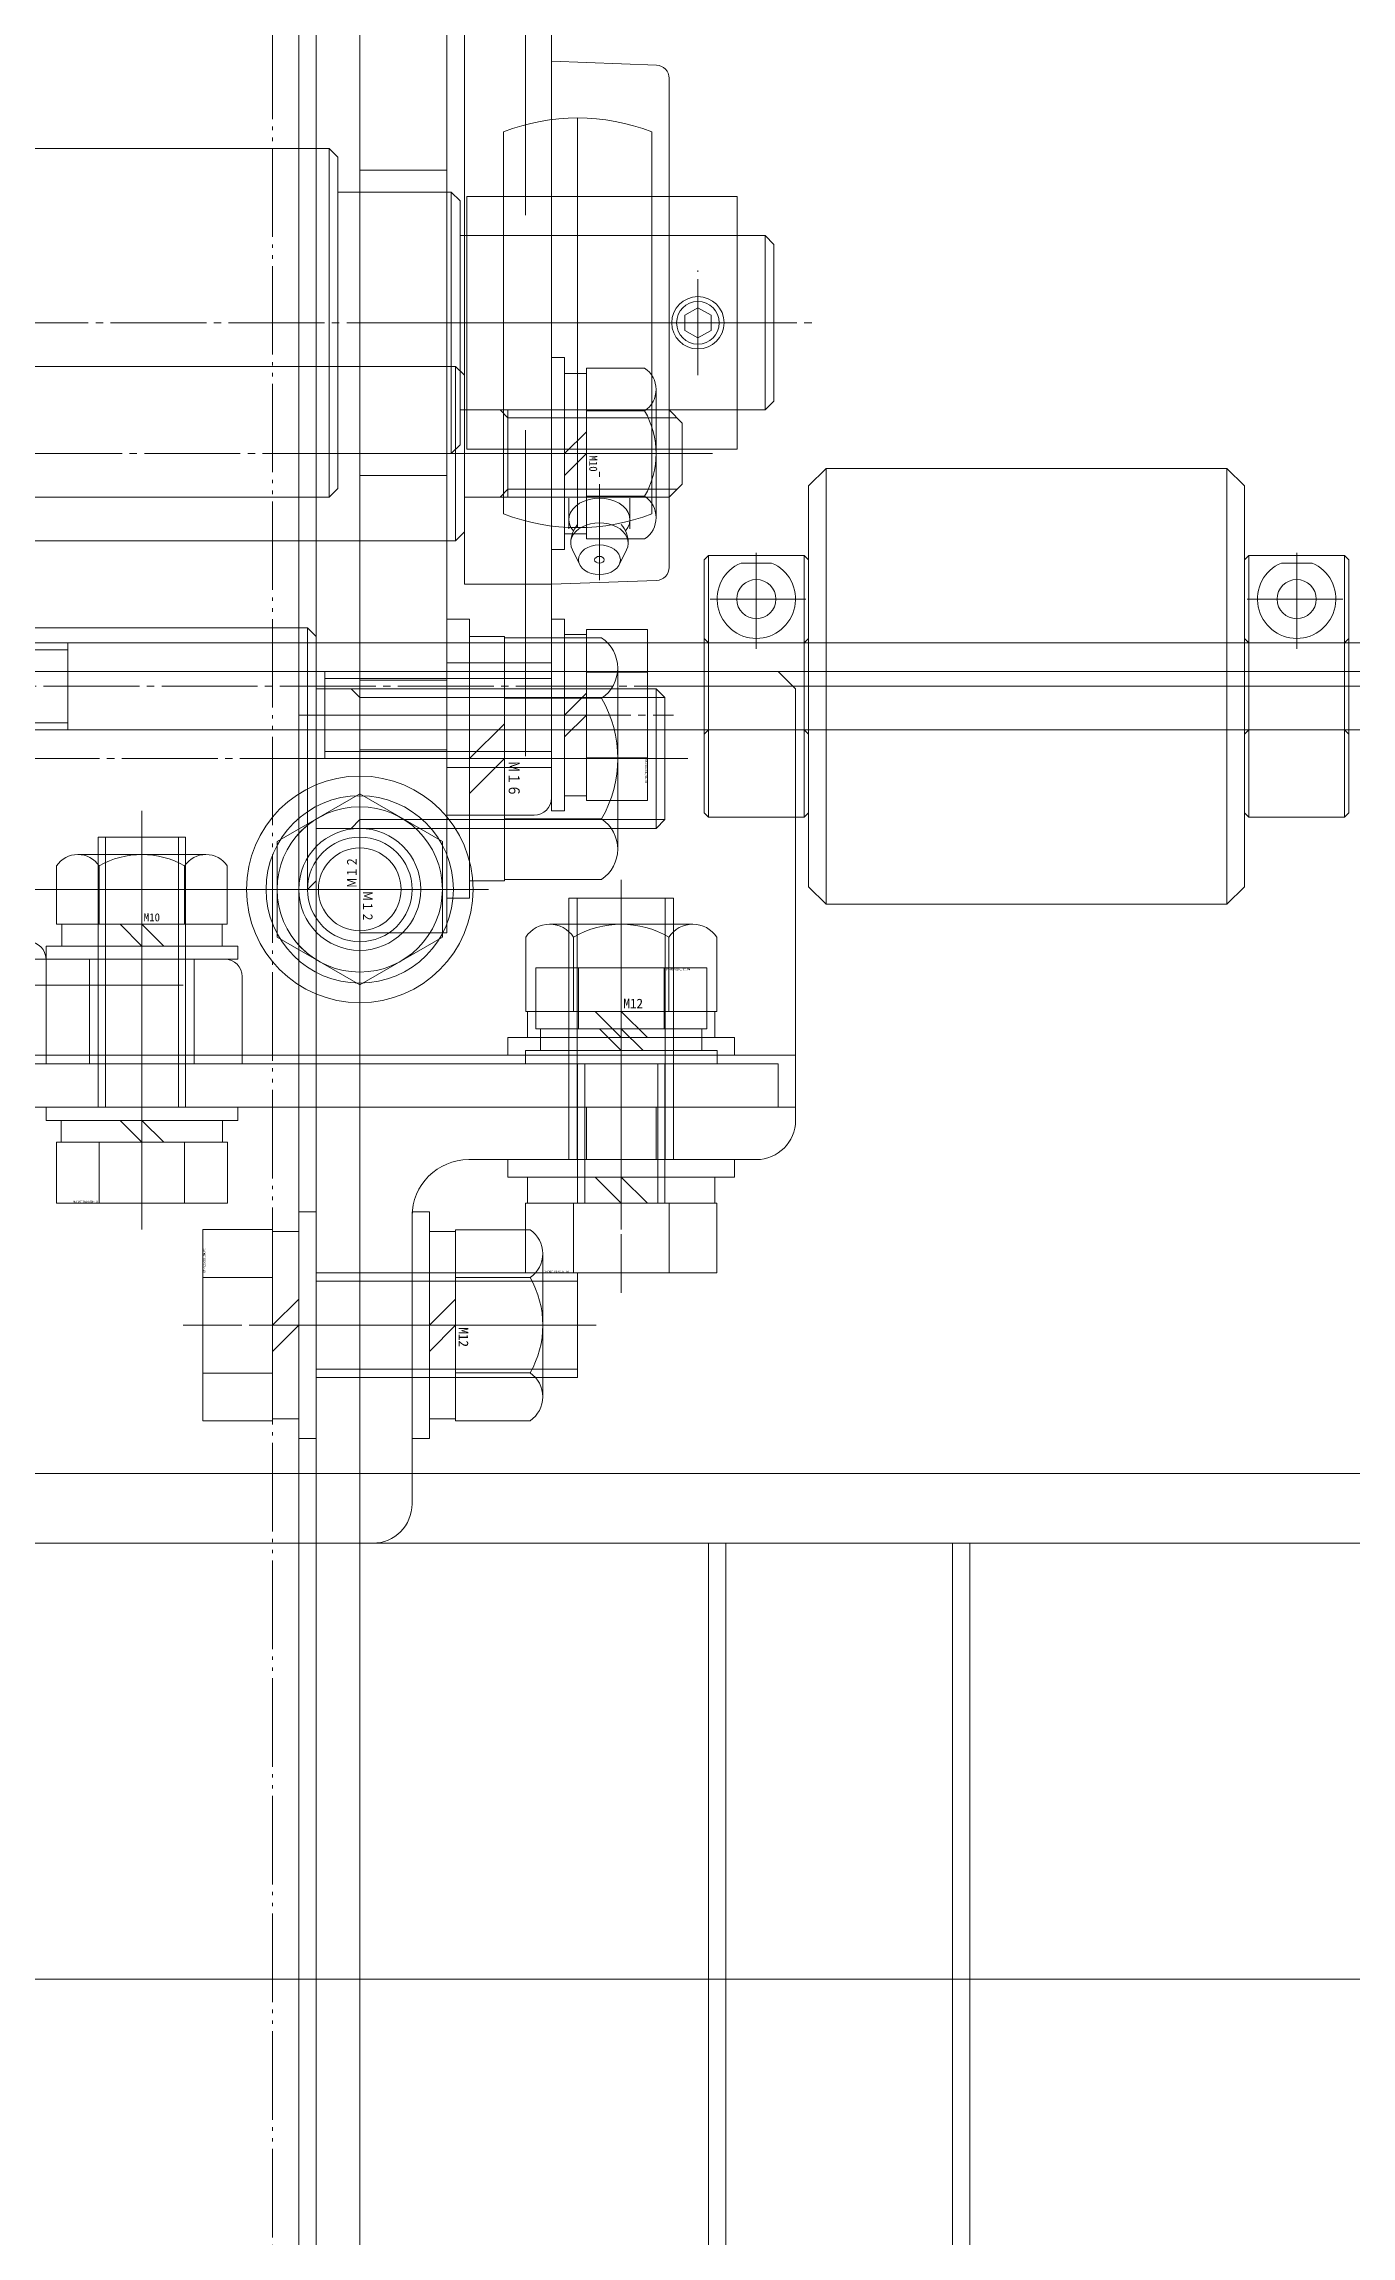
# Model space of a CAD drawing. Units: millimetres at full size. Extents: x -21196 to 21204, y -11807 to 11807.
# Drawn here: x -8425.8 to -8275.8, y -1509.6 to -1258.1 of the extents above; entities that cross this region are included whole.
import ezdxf
from ezdxf.enums import TextEntityAlignment as Align

# ---------------------------------------------------------------- set-up
doc = ezdxf.new("R2010")
doc.units = ezdxf.units.MM
doc.header["$LTSCALE"] = 0.5
doc.linetypes.add('USER3', pattern=[26.999999, 20.299999, -1.7, 0.8, -1.7, 0.8, -1.7])
doc.linetypes.add('USER4', pattern=[27.1, 22, -1.7, 1.7, -1.7])
doc.layers.add('1-0_設備-5(241129配置図菊池追記(立面図).jww)(機器配置図 260128.dwg)', color=7, linetype='Continuous', lineweight=9)
doc.styles.add('ＭＳ ゴシック', font='')
doc.styles.get('ＭＳ ゴシック').set_extended_font_data('MS Gothic')

msp = doc.modelspace()

# ---------------------------------------------------------------- linework, layer by layer
at = {"layer": '1-0_設備-5(241129配置図菊池追記(立面図).jww)(機器配置図 260128.dwg)'}
for p, q in [((-8394.5216, -3780.1472), (-8394.5216, -1210.1472)), ((-8396.5216, -1218.1472), (-8396.5216, -2475.1472)), ((-8394.5216, -1218.1472), (-8394.5216, -2475.1472)), ((-8379.5216, -1346.6472), (-8379.5216, -1233.6472)), ((-8367.5216, -1262.4389), (-8367.5216, -1235.6472)), ((-8370.5216, -1277.8138), (-8370.5216, -1240.4194)), ((-8355.4661, -1260.5937), (-8367.5216, -1260.1472)), ((-8354.0216, -1318.2017), (-8354.0216, -1262.0926)), ((-8364.5216, -1266.6472), (-8364.5216, -1313.6472)), ((-8373.0216, -1312.0561), (-8373.0216, -1268.2383)), ((-8356.0216, -1312.0561), (-8356.0216, -1268.2383)), ((-8393.0216, -1270.1472), (-8393.0216, -1310.1472)), ((-8379.5216, -1272.6472), (-8389.5216, -1272.6472)), ((-8379.0216, -1275.1472), (-8379.0216, -1305.1472)), ((-8377.2216, -1304.6472), (-8377.2216, -1275.6472)), ((-8346.2216, -1304.6472), (-8346.2216, -1275.6472)), ((-8343.0216, -1280.1472), (-8378.0216, -1280.1472)), ((-8346.2216, -1280.1472), (-8377.2216, -1280.1472)), ((-8343.0216, -1280.1472), (-8343.0216, -1300.1472)), ((-8343.0216, -1280.1472), (-8342.0216, -1281.1472)), ((-8342.0216, -1281.1472), (-8342.0216, -1299.1472)), ((-8379.5216, -1290.1472), (-8389.5216, -1290.1472)), ((-8346.2216, -1290.1472), (-8379.5216, -1290.1472)), ((-8378.5216, -1295.1472), (-8378.5216, -1315.1472)), ((-8366.0216, -1295.9472), (-8363.5216, -1295.9472)), ((-8363.5216, -1295.3472), (-8363.5216, -1314.9472)), ((-8363.5216, -1295.3472), (-8356.8346, -1295.3472)), ((-8343.0216, -1300.1472), (-8378.0216, -1300.1472)), ((-8377.5216, -1300.1472), (-8354.0216, -1300.1472)), ((-8346.2216, -1300.1472), (-8377.2216, -1300.1472)), ((-8372.5216, -1301.0472), (-8373.4216, -1300.1472)), ((-8372.5216, -1300.1472), (-8372.5216, -1310.1472)), ((-8363.5216, -1300.2472), (-8356.8346, -1300.2472)), ((-8355.5216, -1297.7972), (-8355.5216, -1312.4972)), ((-8354.0216, -1300.1472), (-8352.5216, -1301.6472)), ((-8354.0216, -1300.1472), (-8354.0216, -1310.1472)), ((-8346.2216, -1300.1472), (-8343.0216, -1300.1472)), ((-8342.0216, -1299.1472), (-8343.0216, -1300.1472)), ((-8372.5216, -1301.0472), (-8353.1216, -1301.0472)), ((-8370.5216, -1302.4805), (-8370.5216, -1339.8749)), ((-8366.0216, -1305.1472), (-8363.5216, -1302.6472)), ((-8352.5216, -1301.6472), (-8352.5216, -1308.6472)), ((-8363.5216, -1305.1472), (-8366.0216, -1307.6472)), ((-8379.5216, -1307.6472), (-8389.5216, -1307.6472)), ((-8336.0215, -1356.8471), (-8336.0215, -1306.8471)), ((-8290.0215, -1356.8471), (-8290.0215, -1306.8471)), ((-8377.5216, -1310.1472), (-8354.0216, -1310.1472)), ((-8372.5216, -1309.2472), (-8373.4216, -1310.1472)), ((-8372.5216, -1309.2472), (-8353.1216, -1309.2472)), ((-8365.5216, -1313.7827), (-8365.5216, -1310.2764)), ((-8356.8346, -1310.0472), (-8363.5216, -1310.0472)), ((-8362.0216, -1309.4961), (-8362.0216, -1308.8476)), ((-8358.5216, -1313.7827), (-8358.5216, -1310.2764)), ((-8354.0216, -1310.1472), (-8352.5216, -1308.6472)), ((-8363.5216, -1314.3472), (-8366.0216, -1314.3472)), ((-8356.8346, -1314.9472), (-8363.5216, -1314.9472)), ((-8367.5216, -1344.6472), (-8367.5216, -1317.8555)), ((-8364.2843, -1317.8985), (-8365.1329, -1316.2015)), ((-8359.7588, -1317.8985), (-8358.9103, -1316.2015)), ((-8350.0215, -1317.3471), (-8349.5215, -1316.8471)), ((-8350.0215, -1346.3471), (-8350.0215, -1317.3471)), ((-8349.5215, -1346.8471), (-8349.5215, -1316.8471)), ((-8338.5215, -1316.8471), (-8349.5215, -1316.8471)), ((-8342.2629, -1317.705), (-8345.7802, -1317.705)), ((-8338.5215, -1346.8471), (-8338.5215, -1316.8471)), ((-8338.0215, -1317.3471), (-8338.5215, -1316.8471)), ((-8338.0215, -1346.3471), (-8338.0215, -1317.3471)), ((-8288.0215, -1317.3471), (-8287.5215, -1316.8471)), ((-8288.0215, -1346.3471), (-8288.0215, -1317.3471)), ((-8287.5215, -1346.8471), (-8287.5215, -1316.8471)), ((-8287.5215, -1316.8471), (-8276.5215, -1316.8471)), ((-8283.7802, -1317.705), (-8280.2629, -1317.705)), ((-8276.5215, -1346.8471), (-8276.5215, -1316.8471)), ((-8276.0215, -1317.3471), (-8276.5215, -1316.8471)), ((-8276.0215, -1346.3471), (-8276.0215, -1317.3471)), ((-8355.4661, -1319.7007), (-8367.5216, -1320.1472)), ((-8603.5216, -1325.1472), (-8395.5216, -1325.1472)), ((-8395.5216, -1325.1472), (-8394.5216, -1326.1472)), ((-8366.0216, -1324.1471), (-8367.5216, -1324.1471)), ((-8367.5216, -1324.1471), (-8367.5216, -1346.1471)), ((-8366.0216, -1324.1471), (-8366.0216, -1346.1471)), ((-8363.5216, -1344.9621), (-8363.5216, -1325.3322)), ((-8363.5216, -1325.3322), (-8356.5216, -1325.3322)), ((-8356.5216, -1325.3322), (-8356.5216, -1344.9621)), ((-8448.0215, -1327.6591), (-8423.0215, -1327.6591)), ((-8423.0215, -1326.8471), (-8423.0215, -1336.8471)), ((-8394.5216, -1326.1472), (-8394.5216, -1354.1472)), ((-8361.7776, -1326.2972), (-8372.9216, -1326.2972)), ((-8363.5216, -1325.8972), (-8366.0216, -1325.8972)), ((-8349.5215, -1326.8471), (-8350.0215, -1326.3471)), ((-8338.5215, -1326.8471), (-8349.5215, -1326.8471)), ((-8338.0215, -1326.3471), (-8338.5215, -1326.8471)), ((-8288.0215, -1326.8471), (-8338.0215, -1326.8471)), ((-8288.0215, -1326.3471), (-8287.5215, -1326.8471)), ((-8287.5215, -1326.8471), (-8276.5215, -1326.8471)), ((-8276.5215, -1326.8471), (-8276.0215, -1326.3471)), ((-8393.5216, -1330.1471), (-8367.5216, -1330.1471)), ((-8393.5216, -1330.1471), (-8393.5216, -1340.1471)), ((-8379.5216, -1330.1472), (-8389.5216, -1330.1472)), ((-8367.5216, -1329.1472), (-8379.5216, -1329.1472)), ((-8363.5216, -1330.2397), (-8356.5216, -1330.2397)), ((-8359.9216, -1329.7602), (-8359.9216, -1350.5342)), ((-8355.5216, -1332.1472), (-8394.5216, -1332.1472)), ((-8393.5216, -1330.9591), (-8367.5216, -1330.9591)), ((-8389.5216, -1333.1472), (-8390.5216, -1332.1472)), ((-8379.5216, -1331.1472), (-8389.5216, -1331.1472)), ((-8389.5216, -1332.1472), (-8389.5216, -1348.1472)), ((-8366.0216, -1335.1471), (-8363.5216, -1332.6471)), ((-8355.5216, -1348.1472), (-8355.5216, -1332.1472)), ((-8354.5216, -1333.1472), (-8355.5216, -1332.1472)), ((-8355.5216, -1332.1472), (-8355.5216, -1348.1472)), ((-8338.0215, -1331.8471), (-8350.0215, -1331.8471)), ((-8288.0215, -1331.8471), (-8338.0215, -1331.8471)), ((-8288.0215, -1331.8471), (-8276.0215, -1331.8471)), ((-8354.5216, -1333.1472), (-8389.5216, -1333.1472)), ((-8372.9216, -1333.2222), (-8361.7776, -1333.2222)), ((-8363.5216, -1335.1471), (-8366.0216, -1337.6471)), ((-8359.9216, -1333.1472), (-8354.5216, -1333.1472)), ((-8354.5216, -1333.1472), (-8354.5216, -1347.1472)), ((-8448.0215, -1336.0351), (-8423.0215, -1336.0351)), ((-8372.9216, -1336.1472), (-8376.9216, -1340.1472)), ((-8350.0215, -1337.3471), (-8349.5215, -1336.8471)), ((-8338.5215, -1336.8471), (-8349.5215, -1336.8471)), ((-8338.5215, -1336.8471), (-8338.0215, -1337.3471)), ((-8288.0215, -1336.8471), (-8338.0215, -1336.8471)), ((-8287.5215, -1336.8471), (-8288.0215, -1337.3471)), ((-8287.5215, -1336.8471), (-8276.5215, -1336.8471)), ((-8276.0215, -1337.3471), (-8276.5215, -1336.8471)), ((-8393.5216, -1339.3351), (-8367.5216, -1339.3351)), ((-8393.5216, -1340.1471), (-8367.5216, -1340.1471)), ((-8379.5216, -1339.1472), (-8389.5216, -1339.1472)), ((-8379.5216, -1340.1472), (-8389.5216, -1340.1472)), ((-8372.9216, -1340.1472), (-8376.9216, -1344.1472)), ((-8363.5216, -1340.0546), (-8356.5216, -1340.0546)), ((-8367.5216, -1341.1472), (-8379.5216, -1341.1472)), ((-8366.0216, -1344.3971), (-8363.5216, -1344.3971)), ((-8363.5216, -1344.9621), (-8356.5216, -1344.9621)), ((-8389.5216, -1347.1472), (-8390.5216, -1348.1472)), ((-8354.5216, -1347.1472), (-8389.5216, -1347.1472)), ((-8369.5216, -1346.6472), (-8379.5216, -1346.6472)), ((-8361.7776, -1347.0722), (-8372.9216, -1347.0722)), ((-8367.5216, -1346.1471), (-8366.0216, -1346.1471)), ((-8359.9216, -1347.1472), (-8354.5216, -1347.1472)), ((-8354.5216, -1347.1472), (-8355.5216, -1348.1472)), ((-8349.5215, -1346.8471), (-8350.0215, -1346.3471)), ((-8338.5215, -1346.8471), (-8349.5215, -1346.8471)), ((-8338.0215, -1346.3471), (-8338.5215, -1346.8471)), ((-8288.0215, -1346.3471), (-8287.5215, -1346.8471)), ((-8287.5215, -1346.8471), (-8276.5215, -1346.8471)), ((-8276.5215, -1346.8471), (-8276.0215, -1346.3471)), ((-8419.5215, -1349.1471), (-8419.5215, -1380.1471)), ((-8409.5215, -1349.1471), (-8419.5215, -1349.1471)), ((-8418.7095, -1349.1471), (-8418.7095, -1380.1471)), ((-8410.3335, -1349.1471), (-8410.3335, -1380.1471)), ((-8409.5215, -1349.1471), (-8409.5215, -1380.1471)), ((-8399.0046, -1349.6721), (-8399.0046, -1360.6221)), ((-8399.0046, -1349.6721), (-8399.0046, -1360.6221)), ((-8355.5216, -1348.1472), (-8394.5216, -1348.1472)), ((-8380.0385, -1360.6221), (-8380.0385, -1349.6721)), ((-8424.3215, -1359.1471), (-8424.3215, -1352.4601)), ((-8421.8715, -1351.1471), (-8407.1715, -1351.1471)), ((-8419.4215, -1359.1471), (-8419.4215, -1352.4601)), ((-8409.6215, -1352.4601), (-8409.6215, -1359.1471)), ((-8404.7215, -1352.4601), (-8404.7215, -1359.1471)), ((-8603.5216, -1355.1472), (-8395.5216, -1355.1472)), ((-8372.9216, -1354.1472), (-8376.9216, -1354.1472)), ((-8372.9216, -1353.9972), (-8361.7776, -1353.9972)), ((-8365.5216, -1356.1471), (-8365.5216, -1386.1471)), ((-8353.5216, -1356.1471), (-8365.5216, -1356.1471)), ((-8365.5216, -1356.1471), (-8365.5216, -1386.1471)), ((-8353.5216, -1356.1471), (-8365.5216, -1356.1471)), ((-8364.5746, -1356.1471), (-8364.5746, -1386.1471)), ((-8364.5746, -1356.1471), (-8364.5746, -1386.1471)), ((-8354.4686, -1356.1471), (-8354.4686, -1386.1471)), ((-8354.4686, -1356.1471), (-8354.4686, -1386.1471)), ((-8353.5216, -1356.1471), (-8353.5216, -1386.1471)), ((-8353.5216, -1356.1471), (-8353.5216, -1386.1471)), ((-8424.3215, -1359.1471), (-8404.7215, -1359.1471)), ((-8423.7215, -1361.6471), (-8423.7215, -1359.1471)), ((-8414.5215, -1361.6471), (-8417.0215, -1359.1471)), ((-8414.5215, -1359.1471), (-8412.0215, -1361.6471)), ((-8405.3215, -1359.1471), (-8405.3215, -1361.6471)), ((-8370.4716, -1369.1471), (-8370.4716, -1360.6141)), ((-8370.4716, -1369.1471), (-8370.4716, -1360.6141)), ((-8367.7346, -1359.1471), (-8351.3096, -1359.1471)), ((-8367.7346, -1359.1471), (-8351.3096, -1359.1471)), ((-8364.9966, -1369.1471), (-8364.9966, -1360.6141)), ((-8364.9966, -1369.1471), (-8364.9966, -1360.6141)), ((-8354.0466, -1369.1471), (-8354.0466, -1360.6141)), ((-8354.0466, -1369.1471), (-8354.0466, -1360.6141)), ((-8348.5716, -1360.6141), (-8348.5716, -1369.1471)), ((-8348.5716, -1360.6141), (-8348.5716, -1369.1471)), ((-8405.0215, -1363.1471), (-8431.8132, -1363.1471)), ((-8425.5215, -1363.1471), (-8425.5215, -1375.1471)), ((-8420.5215, -1363.1471), (-8420.5215, -1375.1471)), ((-8408.5215, -1363.1471), (-8408.5215, -1375.1471)), ((-8403.0215, -1365.1471), (-8403.0215, -1375.1471)), ((-8369.3366, -1364.1471), (-8349.7066, -1364.1471)), ((-8369.3366, -1371.1471), (-8369.3366, -1364.1471)), ((-8369.3365, -1364.1471), (-8349.7066, -1364.1471)), ((-8369.3365, -1371.1471), (-8369.3365, -1364.1471)), ((-8369.3365, -1364.1471), (-8349.7066, -1364.1471)), ((-8369.3365, -1371.1471), (-8369.3365, -1364.1471)), ((-8364.4291, -1371.1471), (-8364.4291, -1364.1471)), ((-8364.4291, -1371.1471), (-8364.4291, -1364.1471)), ((-8364.4291, -1371.1471), (-8364.4291, -1364.1471)), ((-8354.6141, -1371.1471), (-8354.6141, -1364.1471)), ((-8354.6141, -1371.1471), (-8354.6141, -1364.1471)), ((-8354.6141, -1371.1471), (-8354.6141, -1364.1471)), ((-8349.7066, -1371.1471), (-8349.7066, -1364.1471)), ((-8349.7066, -1371.1471), (-8349.7066, -1364.1471)), ((-8349.7066, -1371.1471), (-8349.7066, -1364.1471)), ((-8447.1882, -1366.1471), (-8409.7937, -1366.1471)), ((-8389.5216, -1370.1472), (-8389.5216, -3485.1472)), ((-8348.5716, -1369.1471), (-8370.4716, -1369.1471)), ((-8348.5716, -1369.1471), (-8370.4716, -1369.1471)), ((-8370.2716, -1372.1471), (-8370.2716, -1369.1471)), ((-8370.2716, -1372.1471), (-8370.2716, -1369.1471)), ((-8359.5216, -1372.1471), (-8362.5216, -1369.1471)), ((-8359.5216, -1372.1471), (-8362.5216, -1369.1471)), ((-8359.5216, -1369.1471), (-8356.5216, -1372.1471)), ((-8359.5216, -1369.1471), (-8356.5216, -1372.1471)), ((-8348.7716, -1369.1471), (-8348.7716, -1372.1471)), ((-8348.7716, -1369.1471), (-8348.7716, -1372.1471)), ((-8349.7066, -1371.1471), (-8369.3366, -1371.1471)), ((-8349.7066, -1371.1471), (-8369.3365, -1371.1471)), ((-8349.7066, -1371.1471), (-8369.3365, -1371.1471)), ((-8368.7716, -1371.1471), (-8368.7716, -1373.6471)), ((-8368.7716, -1371.1471), (-8368.7716, -1373.6471)), ((-8368.7716, -1371.1471), (-8368.7716, -1373.6471)), ((-8359.5216, -1373.6471), (-8362.0216, -1371.1471)), ((-8359.5216, -1373.6471), (-8362.0216, -1371.1471)), ((-8359.5216, -1373.6471), (-8362.0216, -1371.1471)), ((-8359.5216, -1371.1471), (-8357.0216, -1373.6471)), ((-8359.5216, -1371.1471), (-8357.0216, -1373.6471)), ((-8359.5216, -1371.1471), (-8357.0216, -1373.6471)), ((-8350.2716, -1373.6471), (-8350.2716, -1371.1471)), ((-8350.2716, -1373.6471), (-8350.2716, -1371.1471)), ((-8350.2716, -1373.6471), (-8350.2716, -1371.1471)), ((-8339.5216, -1374.1471), (-8659.5216, -1374.1471)), ((-8339.5216, -1374.1471), (-8659.5216, -1374.1471)), ((-8339.5215, -1374.1471), (-8659.5215, -1374.1471)), ((-8425.5215, -1375.1471), (-8573.5215, -1375.1471)), ((-8403.0215, -1375.1471), (-8516.0215, -1375.1471)), ((-8370.5216, -1373.6471), (-8348.5216, -1373.6471)), ((-8370.5216, -1373.6471), (-8370.5216, -1375.1471)), ((-8370.5216, -1373.6471), (-8348.5216, -1373.6471)), ((-8370.5216, -1373.6471), (-8370.5216, -1375.1471)), ((-8370.5216, -1373.6471), (-8348.5216, -1373.6471)), ((-8370.5216, -1373.6471), (-8370.5216, -1375.1471)), ((-8370.5216, -1375.1471), (-8348.5216, -1375.1471)), ((-8370.5216, -1375.1471), (-8348.5216, -1375.1471)), ((-8370.5216, -1375.1471), (-8348.5216, -1375.1471)), ((-8364.5216, -1391.1471), (-8364.5216, -1375.1471)), ((-8364.5216, -1391.1471), (-8364.5216, -1375.1471)), ((-8364.5216, -1391.1471), (-8364.5216, -1375.1471)), ((-8363.7096, -1391.1471), (-8363.7096, -1375.1471)), ((-8363.7096, -1391.1471), (-8363.7096, -1375.1471)), ((-8363.7096, -1391.1471), (-8363.7096, -1375.1471)), ((-8355.3336, -1391.1471), (-8355.3336, -1375.1471)), ((-8355.3336, -1391.1471), (-8355.3336, -1375.1471)), ((-8355.3336, -1391.1471), (-8355.3336, -1375.1471)), ((-8354.5216, -1391.1471), (-8354.5216, -1375.1471)), ((-8354.5216, -1391.1471), (-8354.5216, -1375.1471)), ((-8354.5216, -1391.1471), (-8354.5216, -1375.1471)), ((-8348.5216, -1375.1471), (-8348.5216, -1373.6471)), ((-8348.5216, -1375.1471), (-8348.5216, -1373.6471)), ((-8348.5216, -1375.1471), (-8348.5216, -1373.6471)), ((-8425.5215, -1380.1471), (-8425.5215, -1381.6471)), ((-8403.5215, -1380.1471), (-8425.5215, -1380.1471)), ((-8403.5215, -1381.6471), (-8403.5215, -1380.1471)), ((-8389.5216, -1380.1471), (-8339.5216, -1380.1471)), ((-8389.5216, -1380.1471), (-8389.5216, -1430.1471)), ((-8389.5216, -1380.1471), (-8339.5216, -1380.1471)), ((-8389.5216, -1380.1471), (-8389.5216, -1430.1471)), ((-8389.5216, -1380.1471), (-8339.5216, -1380.1471)), ((-8389.5216, -1380.1471), (-8389.5216, -1430.1471)), ((-8364.5216, -1386.1471), (-8364.5216, -1380.1471)), ((-8364.5216, -1386.1471), (-8364.5216, -1380.1471)), ((-8364.5216, -1386.1471), (-8364.5216, -1380.1471)), ((-8363.5216, -1386.1471), (-8363.5216, -1380.1471)), ((-8363.5216, -1386.1471), (-8363.5216, -1380.1471)), ((-8363.5216, -1386.1471), (-8363.5216, -1380.1471)), ((-8355.5216, -1386.1471), (-8355.5216, -1380.1471)), ((-8355.5216, -1386.1471), (-8355.5216, -1380.1471)), ((-8355.5216, -1386.1471), (-8355.5216, -1380.1471)), ((-8354.5216, -1386.1471), (-8354.5216, -1380.1471)), ((-8354.5216, -1386.1471), (-8354.5216, -1380.1471)), ((-8354.5216, -1386.1471), (-8354.5216, -1380.1471)), ((-8339.5216, -1381.6471), (-8339.5216, -1380.1471)), ((-8339.5216, -1381.6471), (-8339.5216, -1380.1471)), ((-8339.5216, -1381.6471), (-8339.5216, -1380.1471)), ((-8403.5215, -1381.6471), (-8425.5215, -1381.6471)), ((-8423.7715, -1381.6471), (-8423.7715, -1384.1471)), ((-8414.5215, -1384.1471), (-8417.0215, -1381.6471)), ((-8414.5215, -1381.6471), (-8412.0215, -1384.1471)), ((-8405.2715, -1384.1471), (-8405.2715, -1381.6471)), ((-8424.3365, -1384.1471), (-8404.7066, -1384.1471)), ((-8424.3365, -1384.1471), (-8424.3365, -1391.1471)), ((-8419.429, -1384.1471), (-8419.429, -1391.1471)), ((-8409.614, -1384.1471), (-8409.614, -1391.1471)), ((-8404.7066, -1384.1471), (-8404.7066, -1391.1471)), ((-8344.0216, -1386.1471), (-8377.0216, -1386.1471)), ((-8344.0216, -1386.1471), (-8377.0216, -1386.1471)), ((-8344.0216, -1386.1471), (-8377.0216, -1386.1471)), ((-8372.5216, -1386.1471), (-8372.5216, -1388.1471)), ((-8346.5216, -1386.1471), (-8372.5216, -1386.1471)), ((-8372.5216, -1386.1471), (-8372.5216, -1388.1471)), ((-8346.5216, -1386.1471), (-8372.5216, -1386.1471)), ((-8346.5216, -1388.1471), (-8372.5216, -1388.1471)), ((-8346.5216, -1388.1471), (-8372.5216, -1388.1471)), ((-8370.2716, -1388.1471), (-8370.2716, -1391.1471)), ((-8370.2716, -1388.1471), (-8370.2716, -1391.1471)), ((-8359.5216, -1391.1471), (-8362.5216, -1388.1471)), ((-8359.5216, -1391.1471), (-8362.5216, -1388.1471)), ((-8359.5216, -1388.1471), (-8356.5216, -1391.1471)), ((-8359.5216, -1388.1471), (-8356.5216, -1391.1471)), ((-8348.7716, -1391.1471), (-8348.7716, -1388.1471)), ((-8348.7716, -1391.1471), (-8348.7716, -1388.1471)), ((-8346.5216, -1388.1471), (-8346.5216, -1386.1471)), ((-8346.5216, -1388.1471), (-8346.5216, -1386.1471)), ((-8404.7066, -1391.1471), (-8424.3365, -1391.1471)), ((-8396.5216, -1418.1472), (-8396.5216, -1392.1472)), ((-8394.5216, -1392.1472), (-8396.5216, -1392.1472)), ((-8394.5216, -1418.1472), (-8394.5216, -1392.1472)), ((-8383.5216, -1392.6471), (-8383.5216, -1425.6471)), ((-8383.5216, -1392.6471), (-8383.5216, -1425.6471)), ((-8383.5216, -1392.6471), (-8383.5216, -1425.6471)), ((-8348.5519, -1391.1471), (-8370.4912, -1391.1471)), ((-8370.4912, -1391.1471), (-8370.4912, -1399.1471)), ((-8348.5519, -1391.1471), (-8370.4912, -1391.1471)), ((-8370.4912, -1391.1471), (-8370.4912, -1399.1471)), ((-8365.0064, -1391.1471), (-8365.0064, -1399.1471)), ((-8365.0064, -1391.1471), (-8365.0064, -1399.1471)), ((-8364.5216, -1391.1471), (-8354.5216, -1391.1471)), ((-8364.5216, -1391.1471), (-8354.5216, -1391.1471)), ((-8364.5216, -1391.1471), (-8354.5216, -1391.1471)), ((-8354.0368, -1391.1471), (-8354.0368, -1399.1471)), ((-8354.0368, -1391.1471), (-8354.0368, -1399.1471)), ((-8348.5519, -1391.1471), (-8348.5519, -1399.1471)), ((-8348.5519, -1391.1471), (-8348.5519, -1399.1471)), ((-8407.5216, -1416.1168), (-8407.5216, -1394.1775)), ((-8399.5216, -1394.1775), (-8407.5216, -1394.1775)), ((-8399.5216, -1416.1168), (-8399.5216, -1394.1775)), ((-8396.5216, -1394.3972), (-8399.5216, -1394.3972)), ((-8381.5216, -1394.3972), (-8378.5216, -1394.3972)), ((-8378.5216, -1416.0972), (-8378.5216, -1394.1972)), ((-8378.5216, -1394.1972), (-8369.9886, -1394.1972)), ((-8368.5216, -1396.9342), (-8368.5216, -1413.3592)), ((-8399.5216, -1399.6623), (-8407.5216, -1399.6623)), ((-8364.5216, -1399.1472), (-8394.5216, -1399.1472)), ((-8364.5216, -1400.0942), (-8394.5216, -1400.0942)), ((-8378.5216, -1399.6722), (-8369.9886, -1399.6722)), ((-8348.5519, -1399.1471), (-8370.4912, -1399.1471)), ((-8348.5519, -1399.1471), (-8370.4912, -1399.1471)), ((-8364.5216, -1411.1472), (-8364.5216, -1399.1472)), ((-8399.5216, -1405.1472), (-8396.5216, -1402.1472)), ((-8381.5216, -1405.1472), (-8378.5216, -1402.1472)), ((-8396.5216, -1405.1472), (-8399.5216, -1408.1472)), ((-8378.5216, -1405.1472), (-8381.5216, -1408.1472)), ((-8399.5216, -1410.632), (-8407.5216, -1410.632)), ((-8364.5216, -1410.2002), (-8394.5216, -1410.2002)), ((-8378.5216, -1410.6222), (-8369.9886, -1410.6222)), ((-8364.5216, -1411.1472), (-8394.5216, -1411.1472)), ((-8399.5216, -1415.8972), (-8396.5216, -1415.8972)), ((-8378.5216, -1415.8972), (-8381.5216, -1415.8972)), ((-8399.5216, -1416.1168), (-8407.5216, -1416.1168)), ((-8396.5216, -1418.1472), (-8394.5216, -1418.1472)), ((-8369.9886, -1416.0972), (-8378.5216, -1416.0972)), ((-9209.5215, -1422.1471), (-6709.5215, -1422.1471)), ((-9209.5215, -1422.1471), (-6709.5215, -1422.1471)), ((-9209.5215, -1422.1471), (-6709.5215, -1422.1471)), ((-8388.0216, -1430.1471), (-8389.5216, -1430.1471)), ((-8388.0216, -1430.1471), (-8389.5216, -1430.1471)), ((-8388.0216, -1430.1471), (-8389.5216, -1430.1471)), ((-8347.5215, -1430.1471), (-8347.5215, -3430.1471)), ((-8321.5215, -3430.1471), (-8321.5215, -1430.1471)), ((-8349.5215, -1435.1471), (-8349.5215, -3425.1471))]:
    msp.add_line(p, q, dxfattribs=at)
at = {"layer": '1-0_設備-5(241129配置図菊池追記(立面図).jww)(機器配置図 260128.dwg)', "linetype": 'USER4'}
for p, q in [((-8350.7216, -1296.1472), (-8350.7216, -1284.1472)), ((-8662.0216, -1290.1472), (-8337.0216, -1290.1472)), ((-8349.0335, -1305.1472), (-8650.0096, -1305.1472)), ((-8395.9838, -1305.1472), (-8373.1693, -1305.1472)), ((-8361.1143, -1305.1472), (-8383.9289, -1305.1472)), ((-8355.5216, -1305.1472), (-8367.5216, -1305.1472)), ((-8362.0216, -1319.6648), (-8362.0216, -1307.2451)), ((-8344.0215, -1327.5373), (-8344.0215, -1316.157)), ((-8282.0215, -1327.5373), (-8282.0215, -1316.157)), ((-8338.3314, -1321.8471), (-8349.7117, -1321.8471)), ((-8287.7117, -1321.8471), (-8276.3314, -1321.8471)), ((-8395.9838, -1330.1472), (-8373.1693, -1330.1472)), ((-8265.748, -1331.8471), (-8450.6373, -1331.8471)), ((-8396.5216, -1335.1471), (-8353.5216, -1335.1471)), ((-8375.4358, -1335.1472), (-8393.6074, -1335.1472)), ((-8362.5216, -1335.1472), (-8384.5216, -1335.1472)), ((-8647.1763, -1340.1472), (-8351.8668, -1340.1472)), ((-8381.9869, -1340.1472), (-8402.1206, -1340.1472)), ((-8395.9838, -1340.1472), (-8373.1693, -1340.1472)), ((-8389.5216, -1340.381), (-8389.5216, -1369.9132)), ((-8389.5216, -1340.381), (-8389.5216, -1369.9132)), ((-8389.5215, -1369.9132), (-8389.5215, -1340.381)), ((-8379.5216, -1340.1472), (-8359.9216, -1340.1472)), ((-8389.5216, -1366.3331), (-8389.5216, -1343.9612)), ((-8389.5216, -1366.3331), (-8389.5216, -1343.9612)), ((-8389.5215, -1366.3331), (-8389.5215, -1343.9612)), ((-8389.5215, -1343.9612), (-8389.5215, -1366.3331)), ((-8389.5215, -1343.9612), (-8389.5215, -1366.3331)), ((-8389.5215, -1343.9612), (-8389.5215, -1366.3331)), ((-8414.5215, -1346.1471), (-8414.5215, -1394.1471)), ((-8414.5215, -1351.1471), (-8414.5215, -1363.1471)), ((-8374.7555, -1355.1471), (-8404.2877, -1355.1471)), ((-8374.7555, -1355.1471), (-8404.2877, -1355.1471)), ((-8404.2876, -1355.1471), (-8374.7554, -1355.1471)), ((-8400.7075, -1355.1471), (-8378.3357, -1355.1471)), ((-8400.7075, -1355.1471), (-8378.3357, -1355.1471)), ((-8400.7074, -1355.1471), (-8378.3356, -1355.1471)), ((-8378.3356, -1355.1471), (-8400.7074, -1355.1471)), ((-8378.3356, -1355.1471), (-8400.7074, -1355.1471)), ((-8378.3356, -1355.1471), (-8400.7074, -1355.1471)), ((-8359.5216, -1354.0386), (-8359.5216, -1401.4231)), ((-8359.5216, -1354.0386), (-8359.5216, -1401.4231)), ((-8414.5215, -1358.1471), (-8414.5215, -1380.1471)), ((-8359.5216, -1374.1471), (-8359.5216, -1359.1471)), ((-8359.5216, -1374.1471), (-8359.5216, -1359.1471)), ((-8359.5216, -1394.1471), (-8359.5216, -1361.1471)), ((-8359.5216, -1394.1471), (-8359.5216, -1361.1471)), ((-8359.5216, -1394.1471), (-8359.5216, -1361.1471)), ((-8414.5215, -1368.2107), (-8414.5215, -1386.9802)), ((-8359.5216, -1385.7543), (-8359.5216, -1368.6523)), ((-8359.5216, -1385.7543), (-8359.5216, -1368.6523)), ((-8359.5215, -1368.2107), (-8359.5215, -1386.9802)), ((-8359.5215, -1368.2107), (-8359.5215, -1386.9802)), ((-8359.5215, -1368.2107), (-8359.5215, -1386.9802)), ((-8359.5215, -1385.7543), (-8359.5215, -1368.6523)), ((-8359.5216, -1391.6419), (-8359.5216, -1374.5399)), ((-8359.5216, -1391.6419), (-8359.5216, -1374.5399)), ((-8359.5216, -1391.6419), (-8359.5216, -1374.5399)), ((-8362.4131, -1405.1472), (-8409.7976, -1405.1472)), ((-8381.9869, -1405.1472), (-8402.1206, -1405.1472)), ((-8395.0164, -1405.1471), (-8377.9144, -1405.1471)), ((-8395.0164, -1405.1471), (-8377.9144, -1405.1471)), ((-8395.0164, -1405.1471), (-8377.9144, -1405.1471)), ((-8383.5216, -1405.1472), (-8368.5216, -1405.1472))]:
    msp.add_line(p, q, dxfattribs=at)
at = {"layer": '1-0_設備-5(241129配置図菊池追記(立面図).jww)(機器配置図 260128.dwg)'}
for points in [[(-8377.5216, -1320.1472), (-8367.5216, -1320.1472), (-8367.5216, -1085.1472), (-8377.5216, -1085.1472)], [(-8389.5216, -1360.1472), (-8379.5216, -1360.1472), (-8379.5216, -1150.1472), (-8389.5216, -1150.1472)], [(-8389.5216, -3780.1472), (-8389.5216, -1210.1472), (-8427.5216, -1210.1472), (-8429.5216, -1212.1472), (-8429.5216, -3778.1472), (-8427.5216, -3780.1472)], [(-8606.0216, -1270.1472), (-8393.0216, -1270.1472), (-8392.0216, -1271.1472), (-8392.0216, -1309.1472), (-8393.0216, -1310.1472), (-8606.0216, -1310.1472), (-8607.0216, -1309.1472), (-8607.0216, -1271.1472)], [(-8352.2216, -1291.0132), (-8350.7216, -1291.8792), (-8349.2216, -1291.0132), (-8349.2216, -1289.2811), (-8350.7216, -1288.4151), (-8352.2216, -1289.2811)], [(-8620.5216, -1315.1472), (-8378.5216, -1315.1472), (-8377.5216, -1314.1472), (-8377.5216, -1296.1472), (-8378.5216, -1295.1472), (-8620.5216, -1295.1472), (-8621.5216, -1296.1472), (-8621.5216, -1314.1472)], [(-8366.0216, -1294.1472), (-8366.0216, -1316.1472), (-8367.5216, -1316.1472), (-8367.5216, -1294.1472)], [(-8290.0215, -1306.8471), (-8336.0215, -1306.8471), (-8338.0215, -1308.8471), (-8338.0215, -1354.8471), (-8336.0215, -1356.8471), (-8290.0215, -1356.8471), (-8288.0215, -1354.8471), (-8288.0215, -1308.8471)], [(-8376.9216, -1324.1472), (-8376.9216, -1356.1472), (-8379.5216, -1356.1472), (-8379.5216, -1324.1472)], [(-8448.0215, -1326.8471), (-8269.0215, -1326.8471), (-8268.0215, -1327.8471), (-8268.0215, -1335.8471), (-8269.0215, -1336.8471), (-8448.0215, -1336.8471)], [(-9209.5215, -1330.1471), (-6709.5215, -1330.1471), (-6709.5215, -1430.1471), (-9209.5215, -1430.1471)], [(-9209.5215, -1330.1471), (-6709.5215, -1330.1471), (-6709.5215, -1430.1471), (-9209.5215, -1430.1471)], [(-9209.5215, -1330.1471), (-6709.5215, -1330.1471), (-6709.5215, -1430.1471), (-9209.5215, -1430.1471)], [(-8339.5216, -1380.1471), (-8659.5216, -1380.1471), (-8659.5216, -1332.1471), (-8657.5216, -1330.1471), (-8341.5216, -1330.1471), (-8339.5216, -1332.1471)], [(-8339.5216, -1380.1471), (-8659.5216, -1380.1471), (-8659.5216, -1332.1471), (-8657.5216, -1330.1471), (-8341.5216, -1330.1471), (-8339.5216, -1332.1471)], [(-8339.5215, -1380.1471), (-8659.5215, -1380.1471), (-8659.5215, -1332.1471), (-8657.5215, -1330.1471), (-8341.5215, -1330.1471), (-8339.5215, -1332.1471)], [(-8425.5215, -1361.6471), (-8403.5215, -1361.6471), (-8403.5215, -1363.1471), (-8425.5215, -1363.1471)], [(-8372.5216, -1372.1471), (-8346.5216, -1372.1471), (-8346.5216, -1374.1471), (-8372.5216, -1374.1471)], [(-8372.5216, -1372.1471), (-8346.5216, -1372.1471), (-8346.5216, -1374.1471), (-8372.5216, -1374.1471)], [(-8657.5215, -1375.1471), (-8341.5215, -1375.1471), (-8341.5215, -1380.1471), (-8657.5215, -1380.1471)], [(-8657.5215, -1375.1471), (-8341.5215, -1375.1471), (-8341.5215, -1380.1471), (-8657.5215, -1380.1471)], [(-8657.5215, -1375.1471), (-8341.5215, -1375.1471), (-8341.5215, -1380.1471), (-8657.5215, -1380.1471)], [(-8381.5216, -1392.1472), (-8381.5216, -1418.1472), (-8383.5216, -1418.1472), (-8383.5216, -1392.1472)]]:
    msp.add_lwpolyline(points, close=True, dxfattribs=at)
at = {"layer": '1-0_設備-5(241129配置図菊池追記(立面図).jww)(機器配置図 260128.dwg)', "linetype": 'USER3'}
for points in [[(-8399.5216, -1135.1472), (-8399.5216, -3842.1472), (-8599.5216, -3842.1472), (-8599.5216, -1135.1472)], [(-8999.5215, -1480.1471), (-6779.5215, -1480.1471), (-6779.5215, -3380.1471), (-8999.5215, -3380.1471)], [(-8999.5215, -1480.1471), (-6832.4215, -1480.1471), (-6832.4215, -3380.1471), (-8999.5215, -3380.1471)], [(-8995.3229, -1480.1471), (-6686.0215, -1480.1471), (-6686.0215, -3380.1471), (-8995.3229, -3380.1471)]]:
    msp.add_lwpolyline(points, close=True, dxfattribs=at)
at = {"layer": '1-0_設備-5(241129配置図菊池追記(立面図).jww)(機器配置図 260128.dwg)'}
for points in [[(-8392.0216, -1305.1472), (-8379.0216, -1305.1472), (-8378.0216, -1304.1472), (-8378.0216, -1276.1472), (-8379.0216, -1275.1472), (-8392.0216, -1275.1472)], [(-8346.2216, -1275.6472), (-8354.0216, -1275.6472), (-8377.2216, -1275.6472)], [(-8346.2216, -1280.1472), (-8343.0216, -1280.1472), (-8343.0216, -1300.1472), (-8342.0216, -1299.1472), (-8342.0216, -1281.1472), (-8343.0216, -1280.1472)], [(-8346.2216, -1304.6472), (-8354.0216, -1304.6472), (-8377.2216, -1304.6472)], [(-8395.5216, -1325.1472), (-8395.5216, -1355.1472), (-8394.5216, -1354.1472)], [(-8376.9216, -1326.1472), (-8372.9216, -1326.1472), (-8372.9216, -1354.1472)], [(-8359.9216, -1348.1472), (-8355.5216, -1348.1472), (-8354.5216, -1347.1472), (-8354.5216, -1333.1472), (-8355.5216, -1332.1472), (-8359.9216, -1332.1472)], [(-8380.0386, -1349.6721), (-8389.5216, -1344.1971), (-8399.0046, -1349.6721)], [(-8380.0386, -1349.6721), (-8389.5216, -1344.1971), (-8399.0046, -1349.6721)], [(-8380.0385, -1349.6721), (-8389.5215, -1344.1971), (-8399.0045, -1349.6721), (-8399.0045, -1360.6221)], [(-8399.0046, -1360.6221), (-8389.5216, -1366.0971), (-8380.0386, -1360.6221), (-8380.0386, -1349.6721)], [(-8399.0046, -1360.6221), (-8389.5216, -1366.0971), (-8380.0386, -1360.6221), (-8380.0386, -1349.6721)], [(-8399.0045, -1360.6221), (-8389.5215, -1366.0971), (-8380.0385, -1360.6221)], [(-8349.5215, -3425.1471), (-8349.5215, -3430.1471), (-8319.5215, -3430.1471), (-8319.5215, -1430.1471), (-8349.5215, -1430.1471), (-8349.5215, -1435.1471)]]:
    msp.add_lwpolyline(points, dxfattribs=at)
for centre, radius in [((-8350.7216, -1290.1472), 3), ((-8350.7216, -1290.1472), 2.45), ((-8344.0215, -1321.8471), 2.25), ((-8282.0215, -1321.8471), 2.25), ((-8389.5216, -1355.1471), 13), ((-8389.5216, -1355.1471), 13), ((-8389.5215, -1355.1471), 13), ((-8389.5216, -1355.1471), 10.75), ((-8389.5216, -1355.1471), 10.75), ((-8389.5215, -1355.1471), 10.75), ((-8389.5216, -1355.1471), 9.483), ((-8389.5216, -1355.1471), 9.483), ((-8389.5215, -1355.1471), 9.483), ((-8389.5216, -1355.1471), 7), ((-8389.5216, -1355.1471), 7), ((-8389.5215, -1355.1471), 7), ((-8389.5215, -1355.1471), 7), ((-8389.5215, -1355.1471), 7), ((-8389.5215, -1355.1471), 7), ((-8389.5216, -1355.1471), 6), ((-8389.5216, -1355.1471), 6), ((-8389.5215, -1355.1471), 6), ((-8389.5216, -1355.1471), 4.75), ((-8389.5216, -1355.1471), 4.75), ((-8389.5215, -1355.1471), 4.75)]:
    msp.add_circle(centre, radius, dxfattribs=at)
for centre, radius, start, end in [((-8355.5216, -1262.0926), 1.5, 0, 87.879), ((-8364.5216, -1290.1472), 23.5, 68.795, 111.205), ((-8358.4636, -1297.7972), 2.942, 303.626, 56.374), ((-8365.3216, -1305.1472), 9.8, 330, 30), ((-8358.4636, -1312.4972), 2.942, 303.626, 56.374), ((-8364.5216, -1290.1472), 23.5, 248.795, 291.205), ((-8362.0216, -1315.4237), 3.3, 139.252, 180), ((-8362.0216, -1315.4237), 3.3, 0, 40.748), ((-8344.0215, -1321.8471), 4.5, 113.004, 66.996), ((-8282.0215, -1321.8471), 4.5, 113.004, 66.996), ((-8355.5216, -1318.2017), 1.5, 272.121, 0), ((-8364.0796, -1329.7602), 4.158, 303.626, 56.374), ((-8373.7716, -1340.1472), 13.85, 330, 30), ((-8369.5216, -1344.6472), 2, 270, 0), ((-8364.0796, -1350.5342), 4.158, 303.626, 56.374), ((-8421.8715, -1354.0891), 2.942, 33.626, 146.374), ((-8414.5215, -1360.9471), 9.8, 60, 120), ((-8407.1715, -1354.0891), 2.942, 33.626, 146.374), ((-8367.7346, -1362.4351), 3.288, 33.626, 146.374), ((-8367.7346, -1362.4351), 3.288, 33.626, 146.374), ((-8359.5216, -1370.0971), 10.95, 60, 120), ((-8359.5216, -1370.0971), 10.95, 60, 120), ((-8351.3096, -1362.4351), 3.288, 33.626, 146.374), ((-8351.3096, -1362.4351), 3.288, 33.626, 146.374), ((-8427.5215, -1363.1471), 2, 0, 90), ((-8405.0215, -1365.1471), 2, 0, 90), ((-8344.0216, -1381.6471), 4.5, 270, 0), ((-8344.0216, -1381.6471), 4.5, 270, 0), ((-8344.0216, -1381.6471), 4.5, 270, 0), ((-8377.0216, -1392.6471), 6.5, 90, 180), ((-8377.0216, -1392.6471), 6.5, 90, 180), ((-8377.0216, -1392.6471), 6.5, 90, 180), ((-8371.8096, -1396.9342), 3.288, 303.626, 56.374), ((-8379.4716, -1405.1472), 10.95, 330, 30), ((-8371.8096, -1413.3592), 3.288, 303.626, 56.374), ((-8388.0216, -1425.6471), 4.5, 270, 0), ((-8388.0216, -1425.6471), 4.5, 270, 0), ((-8388.0216, -1425.6471), 4.5, 270, 0)]:
    msp.add_arc(centre, radius, start, end, dxfattribs=at)
for centre, major_axis, ratio, start_param, end_param in [((-8362.0216, -1312.7367), (-3.5, 0), 0.707143, 2.59430707, 6.83047089), ((-8362.0216, -1315.4237), (3.3, 0), 0.70697, 5.94329314, 9.76467013)]:
    msp.add_ellipse(centre, major_axis=major_axis, ratio=ratio, start_param=start_param, end_param=end_param, dxfattribs=at)
for major_axis, ratio in [((2.4, 0), 0.707083), ((0.555, 0), 0.706306)]:
    msp.add_ellipse((-8362.0216, -1317.3329), major_axis=major_axis, ratio=ratio, dxfattribs=at)

# ---------------------------------------------------------------- texts
at = {"layer": '1-0_設備-5(241129配置図菊池追記(立面図).jww)(機器配置図 260128.dwg)', "style": 'ＭＳ ゴシック'}
for s, height, rotation, p in [('M10', 0.918, 270, (-8363.4583, -1305.3543)), ('BT-M10x30L,SW,PW', 0.2203, 270, (-8356.8609, -1340.1855)), ('BT-M10x35L,SW,PW', 0.2203, 180, (-8419.6074, -1390.8078)), ('BT-M12x35L,SW,PW', 0.2203, 90, (-8407.1822, -1399.0945)), ('BT-M12x35L,SW,PW', 0.2203, 180, (-8365.5743, -1398.8078)), ('BT-M12x35L,SW,PW', 0.2203, 180, (-8365.5743, -1398.8078)), ('M12', 1.102, 270, (-8378.4927, -1405.3982))]:
    msp.add_text(s, height=height, rotation=rotation, dxfattribs=at).set_placement(p, align=Align.BOTTOM_LEFT)
at = {"layer": '1-0_設備-5(241129配置図菊池追記(立面図).jww)(機器配置図 260128.dwg)', "style": 'ＭＳ ゴシック', "width": 0.8}
for s, height, rotation, p in [('Ｍ１６', 1.259, 270, (-8372.8126, -1340.3812)), ('Ｍ１２', 1.102, 90, (-8389.5504, -1354.9916)), ('Ｍ１２', 1.102, 90, (-8389.5504, -1354.9916)), ('Ｍ１２', 1.102, 270, (-8389.4927, -1355.3027))]:
    msp.add_text(s, height=height, rotation=rotation, dxfattribs=at).set_placement(p, align=Align.BOTTOM_LEFT)
at = {"layer": '1-0_設備-5(241129配置図菊池追記(立面図).jww)(機器配置図 260128.dwg)', "style": 'ＭＳ ゴシック'}
for s, height, p in [('M10', 0.918, (-8414.3144, -1359.0839)), ('BT-M10x20L,SW,PW', 0.2203, (-8354.3783, -1364.4865)), ('BT-M10x20L,SW,PW', 0.2203, (-8354.3783, -1364.4865)), ('BT-M10x20L,SW,PW', 0.2203, (-8354.3783, -1364.4865)), ('M12', 1.102, (-8359.2706, -1369.1183)), ('M12', 1.102, (-8359.2706, -1369.1183))]:
    msp.add_text(s, height=height, dxfattribs=at).set_placement(p, align=Align.BOTTOM_LEFT)

doc.saveas('drawing.dxf')
